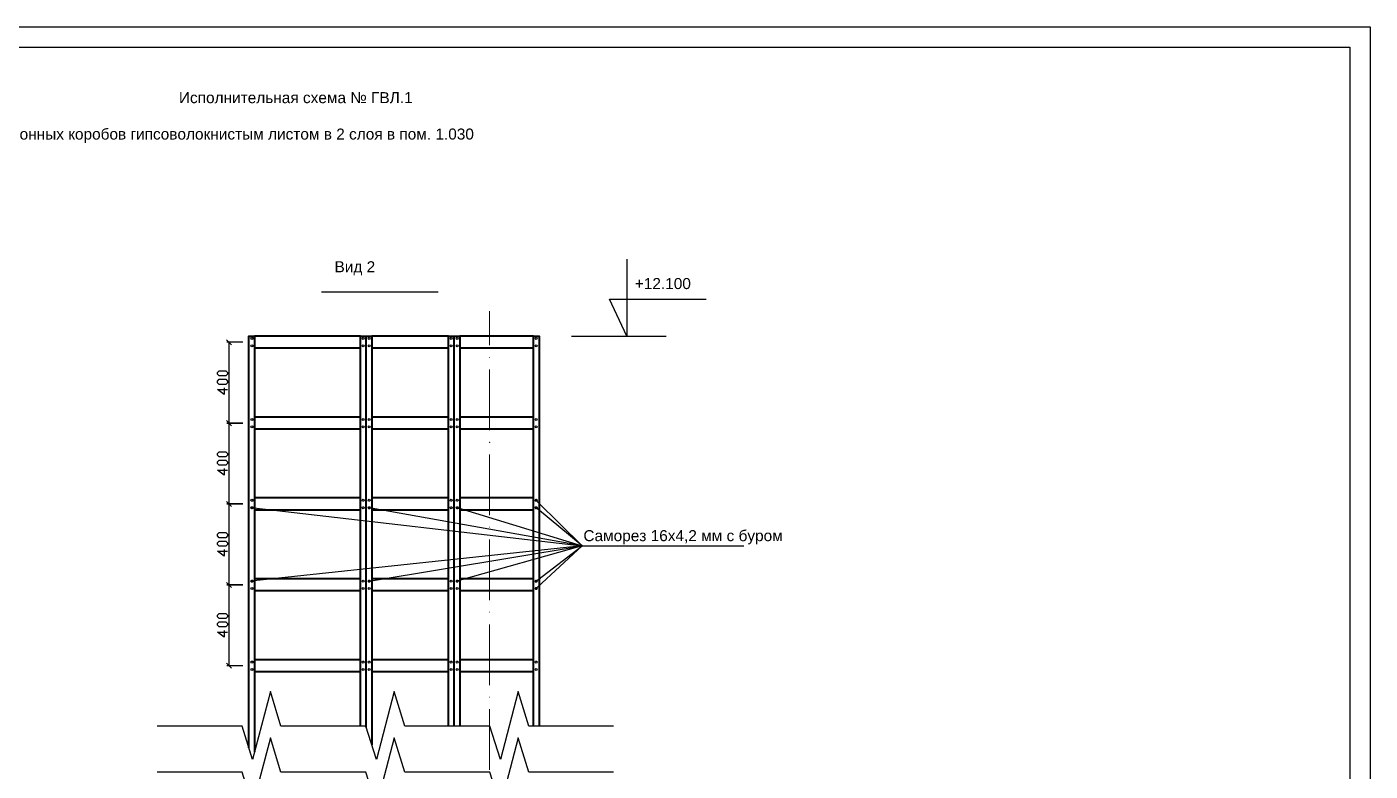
# Model space of a CAD drawing. Header units: millimetres. Extents: x 0 to 146, y 0 to 23.
# Drawn here: x 89.88 to 108.17, y 13.28 to 23.42 of the extents above; entities that cross this region are included whole.
import ezdxf

# ---------------------------------------------------------------- set-up
doc = ezdxf.new("R2010")
doc.units = ezdxf.units.MM
doc.layers.add('PDF _0', color=7, linetype='Continuous')
doc.layers.add('PDF _Текст', color=7, linetype='Continuous')
doc.layers.add('PDF _Оси-3', color=7, linetype='Continuous', true_color=0x989898)
doc.styles.add('PDF GOST Common-Identity-H', font='arial.ttf')

msp = doc.modelspace()

# ---------------------------------------------------------------- linework, layer by layer
at = {"layer": 'PDF _0', "lineweight": 25}
for points in [[(75.186, 23.417), (108.171, 23.417), (108.171, 0.094), (75.186, 0.094)], [(76.297, 23.139), (107.893, 23.139), (107.893, 0.372), (76.297, 0.372)], [(92.617, 18.687), (92.594, 18.664), (92.502, 18.664), (92.479, 18.687), (92.479, 18.71), (92.502, 18.733), (92.594, 18.733), (92.617, 18.71)], [(92.617, 18.572), (92.594, 18.549), (92.502, 18.549), (92.479, 18.572), (92.479, 18.595), (92.502, 18.618), (92.594, 18.618), (92.617, 18.595)], [(92.67, 17.987), (92.601, 18.056)], [(92.608, 18.022), (92.825, 18.022)], [(92.617, 17.586), (92.594, 17.563), (92.502, 17.563), (92.479, 17.586), (92.479, 17.609), (92.502, 17.632), (92.594, 17.632), (92.617, 17.609)], [(92.617, 17.471), (92.594, 17.448), (92.502, 17.448), (92.479, 17.471), (92.479, 17.494), (92.502, 17.517), (92.594, 17.517), (92.617, 17.494)], [(92.67, 16.886), (92.601, 16.955)], [(92.608, 16.921), (92.825, 16.921)], [(92.617, 16.485), (92.594, 16.462), (92.502, 16.462), (92.479, 16.485), (92.479, 16.508), (92.502, 16.531), (92.594, 16.531), (92.617, 16.508)], [(92.617, 16.37), (92.594, 16.347), (92.502, 16.347), (92.479, 16.37), (92.479, 16.393), (92.502, 16.416), (92.594, 16.416), (92.617, 16.393)], [(92.67, 15.785), (92.601, 15.854)], [(92.608, 15.819), (92.825, 15.819)], [(92.617, 15.383), (92.594, 15.361), (92.502, 15.361), (92.479, 15.383), (92.479, 15.406), (92.502, 15.429), (92.594, 15.429), (92.617, 15.406)], [(92.617, 15.269), (92.594, 15.246), (92.502, 15.246), (92.479, 15.269), (92.479, 15.292), (92.502, 15.315), (92.594, 15.315), (92.617, 15.292)]]:
    msp.add_lwpolyline(points, close=True, dxfattribs=at)
for points in [[(98.051, 20.252), (98.051, 19.206), (97.817, 19.71), (99.134, 19.71)], [(93.896, 19.807), (95.484, 19.807)], [(97.3, 19.206), (98.588, 19.206)], [(92.67, 19.089), (92.601, 19.157)], [(92.825, 19.123), (92.608, 19.123)], [(92.636, 19.123), (92.636, 18.022), (92.636, 16.921), (92.636, 15.819), (92.636, 14.718)], [(92.571, 18.504), (92.571, 18.412), (92.479, 18.481), (92.617, 18.481)], [(92.571, 17.402), (92.571, 17.311), (92.479, 17.379), (92.617, 17.379)], [(92.963, 16.869), (92.976, 16.867), (97.445, 16.35)], [(95.756, 16.866), (95.77, 16.862), (97.445, 16.35), (94.573, 16.865), (94.559, 16.868)], [(96.827, 16.961), (96.837, 16.952), (97.445, 16.35), (95.77, 15.877), (95.757, 15.874)], [(96.828, 15.878), (96.839, 15.887), (97.445, 16.35), (96.838, 16.853), (96.828, 16.861)], [(92.571, 16.301), (92.571, 16.209), (92.479, 16.278), (92.617, 16.278)], [(94.559, 15.872), (94.573, 15.874), (97.445, 16.35), (92.976, 15.873), (92.963, 15.871)], [(96.827, 15.778), (96.837, 15.788), (97.445, 16.35), (97.472, 16.35), (99.645, 16.35)], [(92.571, 15.2), (92.571, 15.108), (92.479, 15.177), (92.617, 15.177)], [(92.601, 14.753), (92.67, 14.684)], [(92.825, 14.718), (92.608, 14.718)], [(97.873, 13.897), (96.716, 13.897), (96.572, 14.369), (96.331, 13.444), (96.187, 13.897), (95.03, 13.897), (94.886, 14.369), (94.644, 13.444), (94.5, 13.897), (93.343, 13.897), (93.2, 14.369), (92.958, 13.444), (92.814, 13.897), (91.657, 13.897)], [(97.873, 13.268), (96.716, 13.268), (96.572, 13.739), (96.331, 12.815), (96.187, 13.268), (95.03, 13.268), (94.886, 13.739), (94.644, 12.815), (94.5, 13.268), (93.343, 13.268), (93.2, 13.739), (92.958, 12.815), (92.814, 13.268), (91.657, 13.268)]]:
    msp.add_lwpolyline(points, dxfattribs=at)
at = {"layer": 'PDF _0', "color": 1, "lineweight": 40}
for points in [[(92.908, 13.602), (92.908, 19.206), (92.985, 19.206), (92.985, 13.547)], [(94.427, 13.897), (94.427, 19.206), (94.582, 19.206), (94.582, 13.641)], [(94.504, 13.884), (94.504, 19.206)], [(95.625, 13.897), (95.625, 19.206), (95.779, 19.206), (95.779, 13.897)], [(95.702, 13.897), (95.702, 19.206)], [(96.781, 13.897), (96.781, 19.206), (96.858, 19.206), (96.858, 13.897)]]:
    msp.add_lwpolyline(points, dxfattribs=at)
at = {"layer": 'PDF _0', "color": 5, "lineweight": 40}
for points in [[(94.427, 19.206), (92.985, 19.206)], [(95.625, 19.206), (94.582, 19.206)], [(96.781, 19.206), (95.779, 19.206)], [(94.427, 19.04), (92.985, 19.04)], [(95.625, 19.04), (94.582, 19.04)], [(96.781, 19.04), (95.779, 19.04)], [(94.427, 18.104), (92.985, 18.104)], [(95.625, 18.104), (94.582, 18.104)], [(96.781, 18.104), (95.779, 18.104)], [(94.427, 17.939), (92.985, 17.939)], [(95.625, 17.939), (94.582, 17.939)], [(96.781, 17.939), (95.779, 17.939)], [(94.427, 17.003), (92.985, 17.003)], [(94.427, 16.838), (92.985, 16.838)], [(95.625, 17.003), (94.582, 17.003)], [(95.625, 16.838), (94.582, 16.838)], [(96.781, 17.003), (95.779, 17.003)], [(96.781, 16.838), (95.779, 16.838)], [(94.427, 15.902), (92.985, 15.902)], [(94.427, 15.737), (92.985, 15.737)], [(95.625, 15.902), (94.582, 15.902)], [(95.625, 15.737), (94.582, 15.737)], [(96.781, 15.902), (95.779, 15.902)], [(96.781, 15.737), (95.779, 15.737)], [(94.427, 14.801), (92.985, 14.801)], [(94.427, 14.636), (92.985, 14.636)], [(95.625, 14.801), (94.582, 14.801)], [(95.625, 14.636), (94.582, 14.636)], [(96.781, 14.801), (95.779, 14.801)], [(96.781, 14.636), (95.779, 14.636)]]:
    msp.add_lwpolyline(points, dxfattribs=at)
at = {"layer": 'PDF _0', "lineweight": 0}
for points in [[(92.937, 16.876), (92.935, 16.872), (92.949, 16.87)], [(92.935, 16.872), (92.936, 16.867), (92.949, 16.87)], [(92.936, 16.867), (92.938, 16.863), (92.949, 16.87)], [(92.94, 16.88), (92.937, 16.876), (92.949, 16.87)], [(92.938, 16.863), (92.941, 16.859), (92.949, 16.87)], [(92.944, 16.883), (92.94, 16.88), (92.949, 16.87)], [(92.941, 16.859), (92.945, 16.857), (92.949, 16.87)], [(92.948, 16.884), (92.944, 16.883), (92.949, 16.87)], [(92.945, 16.857), (92.95, 16.856), (92.949, 16.87)], [(92.953, 16.883), (92.948, 16.884), (92.949, 16.87)], [(92.957, 16.881), (92.953, 16.883), (92.949, 16.87)], [(92.961, 16.878), (92.957, 16.881), (92.949, 16.87)], [(92.962, 16.873), (92.961, 16.878), (92.949, 16.87)], [(92.963, 16.869), (92.962, 16.873), (92.949, 16.87)], [(92.95, 16.856), (92.954, 16.858), (92.949, 16.87)], [(92.954, 16.858), (92.958, 16.86), (92.949, 16.87)], [(92.958, 16.86), (92.961, 16.864), (92.949, 16.87)], [(92.961, 16.864), (92.963, 16.869), (92.949, 16.87)], [(94.534, 16.877), (94.532, 16.873), (94.546, 16.87)], [(94.532, 16.873), (94.532, 16.868), (94.546, 16.87)], [(94.532, 16.868), (94.534, 16.863), (94.546, 16.87)], [(94.537, 16.881), (94.534, 16.877), (94.546, 16.87)], [(94.534, 16.863), (94.537, 16.86), (94.546, 16.87)], [(94.541, 16.883), (94.537, 16.881), (94.546, 16.87)], [(94.537, 16.86), (94.541, 16.857), (94.546, 16.87)], [(94.546, 16.884), (94.541, 16.883), (94.546, 16.87)], [(94.541, 16.857), (94.546, 16.856), (94.546, 16.87)], [(94.551, 16.883), (94.546, 16.884), (94.546, 16.87)], [(94.555, 16.881), (94.551, 16.883), (94.546, 16.87)], [(94.558, 16.877), (94.555, 16.881), (94.546, 16.87)], [(94.559, 16.873), (94.558, 16.877), (94.546, 16.87)], [(94.559, 16.868), (94.559, 16.873), (94.546, 16.87)], [(94.546, 16.856), (94.55, 16.857), (94.546, 16.87)], [(94.55, 16.857), (94.555, 16.86), (94.546, 16.87)], [(94.555, 16.86), (94.558, 16.863), (94.546, 16.87)], [(94.558, 16.863), (94.559, 16.868), (94.546, 16.87)], [(95.732, 16.878), (95.73, 16.874), (95.743, 16.87)], [(95.73, 16.874), (95.73, 16.869), (95.743, 16.87)], [(95.73, 16.869), (95.731, 16.865), (95.743, 16.87)], [(95.731, 16.865), (95.733, 16.861), (95.743, 16.87)], [(95.736, 16.882), (95.732, 16.878), (95.743, 16.87)], [(95.733, 16.861), (95.737, 16.858), (95.743, 16.87)], [(95.74, 16.884), (95.736, 16.882), (95.743, 16.87)], [(95.737, 16.858), (95.742, 16.856), (95.743, 16.87)], [(95.745, 16.884), (95.74, 16.884), (95.743, 16.87)], [(95.742, 16.856), (95.746, 16.857), (95.743, 16.87)], [(95.75, 16.882), (95.745, 16.884), (95.743, 16.87)], [(95.753, 16.88), (95.75, 16.882), (95.743, 16.87)], [(95.756, 16.876), (95.753, 16.88), (95.743, 16.87)], [(95.757, 16.871), (95.756, 16.876), (95.743, 16.87)], [(95.756, 16.866), (95.757, 16.871), (95.743, 16.87)], [(95.746, 16.857), (95.751, 16.859), (95.743, 16.87)], [(95.751, 16.859), (95.754, 16.862), (95.743, 16.87)], [(95.754, 16.862), (95.756, 16.866), (95.743, 16.87)], [(96.804, 16.977), (96.803, 16.972), (96.817, 16.971)], [(96.803, 16.972), (96.804, 16.967), (96.817, 16.971)], [(96.804, 16.875), (96.803, 16.87), (96.817, 16.87)], [(96.803, 16.87), (96.804, 16.865), (96.817, 16.87)], [(96.807, 16.981), (96.804, 16.977), (96.817, 16.971)], [(96.804, 16.967), (96.806, 16.963), (96.817, 16.971)], [(96.806, 16.879), (96.804, 16.875), (96.817, 16.87)], [(96.804, 16.865), (96.806, 16.861), (96.817, 16.87)], [(96.806, 16.963), (96.809, 16.96), (96.817, 16.971)], [(96.81, 16.882), (96.806, 16.879), (96.817, 16.87)], [(96.806, 16.861), (96.81, 16.858), (96.817, 16.87)], [(96.811, 16.983), (96.807, 16.981), (96.817, 16.971)], [(96.809, 16.96), (96.813, 16.958), (96.817, 16.971)], [(96.814, 16.884), (96.81, 16.882), (96.817, 16.87)], [(96.81, 16.858), (96.815, 16.857), (96.817, 16.87)], [(96.816, 16.985), (96.811, 16.983), (96.817, 16.971)], [(96.813, 16.958), (96.818, 16.957), (96.817, 16.971)], [(96.819, 16.884), (96.814, 16.884), (96.817, 16.87)], [(96.815, 16.857), (96.819, 16.857), (96.817, 16.87)], [(96.82, 16.984), (96.816, 16.985), (96.817, 16.971)], [(96.825, 16.982), (96.82, 16.984), (96.817, 16.971)], [(96.828, 16.979), (96.825, 16.982), (96.817, 16.971)], [(96.83, 16.975), (96.828, 16.979), (96.817, 16.971)], [(96.831, 16.97), (96.83, 16.975), (96.817, 16.971)], [(96.827, 16.961), (96.829, 16.965), (96.817, 16.971)], [(96.829, 16.965), (96.831, 16.97), (96.817, 16.971)], [(96.818, 16.957), (96.823, 16.959), (96.817, 16.971)], [(96.823, 16.959), (96.827, 16.961), (96.817, 16.971)], [(96.824, 16.882), (96.819, 16.884), (96.817, 16.87)], [(96.827, 16.879), (96.824, 16.882), (96.817, 16.87)], [(96.83, 16.875), (96.827, 16.879), (96.817, 16.87)], [(96.831, 16.87), (96.83, 16.875), (96.817, 16.87)], [(96.828, 16.861), (96.83, 16.866), (96.817, 16.87)], [(96.83, 16.866), (96.831, 16.87), (96.817, 16.87)], [(96.819, 16.857), (96.824, 16.858), (96.817, 16.87)], [(96.824, 16.858), (96.828, 16.861), (96.817, 16.87)], [(92.936, 15.873), (92.935, 15.868), (92.949, 15.87)], [(92.935, 15.868), (92.937, 15.864), (92.949, 15.87)], [(92.938, 15.877), (92.936, 15.873), (92.949, 15.87)], [(92.937, 15.864), (92.939, 15.86), (92.949, 15.87)], [(92.941, 15.881), (92.938, 15.877), (92.949, 15.87)], [(92.939, 15.86), (92.943, 15.857), (92.949, 15.87)], [(92.945, 15.883), (92.941, 15.881), (92.949, 15.87)], [(92.943, 15.857), (92.948, 15.856), (92.949, 15.87)], [(92.95, 15.884), (92.945, 15.883), (92.949, 15.87)], [(92.948, 15.856), (92.953, 15.857), (92.949, 15.87)], [(92.955, 15.882), (92.95, 15.884), (92.949, 15.87)], [(92.959, 15.88), (92.955, 15.882), (92.949, 15.87)], [(92.961, 15.876), (92.959, 15.88), (92.949, 15.87)], [(92.963, 15.871), (92.961, 15.876), (92.949, 15.87)], [(92.962, 15.866), (92.963, 15.871), (92.949, 15.87)], [(92.953, 15.857), (92.957, 15.859), (92.949, 15.87)], [(92.957, 15.859), (92.96, 15.862), (92.949, 15.87)], [(92.96, 15.862), (92.962, 15.866), (92.949, 15.87)], [(94.534, 15.877), (94.532, 15.872), (94.546, 15.87)], [(94.532, 15.872), (94.532, 15.868), (94.546, 15.87)], [(94.532, 15.868), (94.534, 15.863), (94.546, 15.87)], [(94.537, 15.88), (94.534, 15.877), (94.546, 15.87)], [(94.534, 15.863), (94.537, 15.859), (94.546, 15.87)], [(94.541, 15.883), (94.537, 15.88), (94.546, 15.87)], [(94.537, 15.859), (94.541, 15.857), (94.546, 15.87)], [(94.546, 15.884), (94.541, 15.883), (94.546, 15.87)], [(94.541, 15.857), (94.546, 15.856), (94.546, 15.87)], [(94.551, 15.883), (94.546, 15.884), (94.546, 15.87)], [(94.555, 15.88), (94.551, 15.883), (94.546, 15.87)], [(94.558, 15.877), (94.555, 15.88), (94.546, 15.87)], [(94.559, 15.872), (94.558, 15.877), (94.546, 15.87)], [(94.559, 15.867), (94.559, 15.872), (94.546, 15.87)], [(94.546, 15.856), (94.55, 15.857), (94.546, 15.87)], [(94.55, 15.857), (94.554, 15.859), (94.546, 15.87)], [(94.554, 15.859), (94.558, 15.863), (94.546, 15.87)], [(94.558, 15.863), (94.559, 15.867), (94.546, 15.87)], [(95.731, 15.875), (95.73, 15.871), (95.743, 15.87)], [(95.73, 15.871), (95.73, 15.866), (95.743, 15.87)], [(95.73, 15.866), (95.732, 15.862), (95.743, 15.87)], [(95.733, 15.879), (95.731, 15.875), (95.743, 15.87)], [(95.732, 15.862), (95.736, 15.858), (95.743, 15.87)], [(95.737, 15.882), (95.733, 15.879), (95.743, 15.87)], [(95.736, 15.858), (95.74, 15.856), (95.743, 15.87)], [(95.742, 15.883), (95.737, 15.882), (95.743, 15.87)], [(95.74, 15.856), (95.745, 15.856), (95.743, 15.87)], [(95.747, 15.883), (95.742, 15.883), (95.743, 15.87)], [(95.751, 15.881), (95.747, 15.883), (95.743, 15.87)], [(95.754, 15.878), (95.751, 15.881), (95.743, 15.87)], [(95.757, 15.874), (95.754, 15.878), (95.743, 15.87)], [(95.757, 15.869), (95.757, 15.874), (95.743, 15.87)], [(95.745, 15.856), (95.749, 15.857), (95.743, 15.87)], [(95.749, 15.857), (95.753, 15.86), (95.743, 15.87)], [(95.753, 15.86), (95.756, 15.864), (95.743, 15.87)], [(95.756, 15.864), (95.757, 15.869), (95.743, 15.87)], [(96.804, 15.875), (96.803, 15.87), (96.817, 15.87)], [(96.803, 15.87), (96.804, 15.866), (96.817, 15.87)], [(96.804, 15.773), (96.803, 15.768), (96.817, 15.769)], [(96.803, 15.768), (96.804, 15.764), (96.817, 15.769)], [(96.807, 15.879), (96.804, 15.875), (96.817, 15.87)], [(96.804, 15.866), (96.806, 15.861), (96.817, 15.87)], [(96.806, 15.777), (96.804, 15.773), (96.817, 15.769)], [(96.804, 15.764), (96.807, 15.76), (96.817, 15.769)], [(96.806, 15.861), (96.81, 15.858), (96.817, 15.87)], [(96.81, 15.781), (96.806, 15.777), (96.817, 15.769)], [(96.811, 15.882), (96.807, 15.879), (96.817, 15.87)], [(96.807, 15.76), (96.811, 15.757), (96.817, 15.769)], [(96.81, 15.858), (96.814, 15.856), (96.817, 15.87)], [(96.814, 15.782), (96.81, 15.781), (96.817, 15.769)], [(96.815, 15.883), (96.811, 15.882), (96.817, 15.87)], [(96.811, 15.757), (96.815, 15.755), (96.817, 15.769)], [(96.814, 15.856), (96.819, 15.856), (96.817, 15.87)], [(96.819, 15.783), (96.814, 15.782), (96.817, 15.769)], [(96.82, 15.883), (96.815, 15.883), (96.817, 15.87)], [(96.815, 15.755), (96.82, 15.756), (96.817, 15.769)], [(96.824, 15.881), (96.82, 15.883), (96.817, 15.87)], [(96.828, 15.878), (96.824, 15.881), (96.817, 15.87)], [(96.83, 15.874), (96.828, 15.878), (96.817, 15.87)], [(96.831, 15.869), (96.83, 15.874), (96.817, 15.87)], [(96.819, 15.856), (96.823, 15.858), (96.817, 15.87)], [(96.823, 15.858), (96.827, 15.86), (96.817, 15.87)], [(96.827, 15.86), (96.83, 15.865), (96.817, 15.87)], [(96.83, 15.865), (96.831, 15.869), (96.817, 15.87)], [(96.823, 15.781), (96.819, 15.783), (96.817, 15.769)], [(96.827, 15.778), (96.823, 15.781), (96.817, 15.769)], [(96.83, 15.774), (96.827, 15.778), (96.817, 15.769)], [(96.831, 15.77), (96.83, 15.774), (96.817, 15.769)], [(96.83, 15.765), (96.831, 15.77), (96.817, 15.769)], [(96.82, 15.756), (96.824, 15.757), (96.817, 15.769)], [(96.824, 15.757), (96.828, 15.761), (96.817, 15.769)], [(96.828, 15.761), (96.83, 15.765), (96.817, 15.769)]]:
    msp.add_lwpolyline(points, close=True, dxfattribs=at)
at = {"layer": 'PDF _0', "lineweight": 25}
for centre in [(92.949, 19.173), (92.949, 19.073), (94.463, 19.173), (94.463, 19.073), (94.546, 19.173), (94.546, 19.073), (95.661, 19.173), (95.661, 19.073), (95.743, 19.173), (95.743, 19.073), (96.817, 19.173), (96.817, 19.073), (92.949, 18.072), (92.949, 17.971), (94.463, 18.072), (94.463, 17.971), (94.546, 18.072), (94.546, 17.971), (95.661, 18.072), (95.661, 17.971), (95.743, 18.072), (95.743, 17.971), (96.817, 18.072), (96.817, 17.971), (92.949, 16.971), (92.949, 16.87), (94.463, 16.971), (94.463, 16.87), (94.546, 16.971), (94.546, 16.87), (95.661, 16.971), (95.661, 16.87), (95.743, 16.971), (95.743, 16.87), (96.817, 16.971), (96.817, 16.87), (92.949, 15.87), (92.949, 15.769), (94.463, 15.87), (94.463, 15.769), (94.546, 15.87), (94.546, 15.769), (95.661, 15.87), (95.661, 15.769), (95.743, 15.87), (95.743, 15.769), (96.817, 15.87), (96.817, 15.769), (92.949, 14.769), (92.949, 14.668), (94.463, 14.769), (94.463, 14.668), (94.546, 14.769), (94.546, 14.668), (95.661, 14.769), (95.661, 14.668), (95.743, 14.769), (95.743, 14.668), (96.817, 14.769), (96.817, 14.668)]:
    msp.add_circle(centre, 0.0138, dxfattribs=at)
at = {"layer": 'PDF _0', "lineweight": 25, "transparency": 33554559}
for points in [[(92.937, 16.876), (92.935, 16.872), (92.949, 16.87)], [(92.935, 16.872), (92.936, 16.867), (92.949, 16.87)], [(92.936, 16.867), (92.938, 16.863), (92.949, 16.87)], [(92.94, 16.88), (92.937, 16.876), (92.949, 16.87)], [(92.938, 16.863), (92.941, 16.859), (92.949, 16.87)], [(92.944, 16.883), (92.94, 16.88), (92.949, 16.87)], [(92.941, 16.859), (92.945, 16.857), (92.949, 16.87)], [(92.948, 16.884), (92.944, 16.883), (92.949, 16.87)], [(92.945, 16.857), (92.95, 16.856), (92.949, 16.87)], [(92.953, 16.883), (92.948, 16.884), (92.949, 16.87)], [(92.957, 16.881), (92.953, 16.883), (92.949, 16.87)], [(92.961, 16.878), (92.957, 16.881), (92.949, 16.87)], [(92.962, 16.873), (92.961, 16.878), (92.949, 16.87)], [(92.963, 16.869), (92.962, 16.873), (92.949, 16.87)], [(92.95, 16.856), (92.954, 16.858), (92.949, 16.87)], [(92.954, 16.858), (92.958, 16.86), (92.949, 16.87)], [(92.958, 16.86), (92.961, 16.864), (92.949, 16.87)], [(92.961, 16.864), (92.963, 16.869), (92.949, 16.87)], [(94.534, 16.877), (94.532, 16.873), (94.546, 16.87)], [(94.532, 16.873), (94.532, 16.868), (94.546, 16.87)], [(94.532, 16.868), (94.534, 16.863), (94.546, 16.87)], [(94.537, 16.881), (94.534, 16.877), (94.546, 16.87)], [(94.534, 16.863), (94.537, 16.86), (94.546, 16.87)], [(94.541, 16.883), (94.537, 16.881), (94.546, 16.87)], [(94.537, 16.86), (94.541, 16.857), (94.546, 16.87)], [(94.546, 16.884), (94.541, 16.883), (94.546, 16.87)], [(94.541, 16.857), (94.546, 16.856), (94.546, 16.87)], [(94.551, 16.883), (94.546, 16.884), (94.546, 16.87)], [(94.555, 16.881), (94.551, 16.883), (94.546, 16.87)], [(94.558, 16.877), (94.555, 16.881), (94.546, 16.87)], [(94.559, 16.873), (94.558, 16.877), (94.546, 16.87)], [(94.559, 16.868), (94.559, 16.873), (94.546, 16.87)], [(94.546, 16.856), (94.55, 16.857), (94.546, 16.87)], [(94.55, 16.857), (94.555, 16.86), (94.546, 16.87)], [(94.555, 16.86), (94.558, 16.863), (94.546, 16.87)], [(94.558, 16.863), (94.559, 16.868), (94.546, 16.87)], [(95.732, 16.878), (95.73, 16.874), (95.743, 16.87)], [(95.73, 16.874), (95.73, 16.869), (95.743, 16.87)], [(95.73, 16.869), (95.731, 16.865), (95.743, 16.87)], [(95.731, 16.865), (95.733, 16.861), (95.743, 16.87)], [(95.736, 16.882), (95.732, 16.878), (95.743, 16.87)], [(95.733, 16.861), (95.737, 16.858), (95.743, 16.87)], [(95.74, 16.884), (95.736, 16.882), (95.743, 16.87)], [(95.737, 16.858), (95.742, 16.856), (95.743, 16.87)], [(95.745, 16.884), (95.74, 16.884), (95.743, 16.87)], [(95.742, 16.856), (95.746, 16.857), (95.743, 16.87)], [(95.75, 16.882), (95.745, 16.884), (95.743, 16.87)], [(95.753, 16.88), (95.75, 16.882), (95.743, 16.87)], [(95.756, 16.876), (95.753, 16.88), (95.743, 16.87)], [(95.757, 16.871), (95.756, 16.876), (95.743, 16.87)], [(95.756, 16.866), (95.757, 16.871), (95.743, 16.87)], [(95.746, 16.857), (95.751, 16.859), (95.743, 16.87)], [(95.751, 16.859), (95.754, 16.862), (95.743, 16.87)], [(95.754, 16.862), (95.756, 16.866), (95.743, 16.87)], [(96.804, 16.977), (96.803, 16.972), (96.817, 16.971)], [(96.803, 16.972), (96.804, 16.967), (96.817, 16.971)], [(96.804, 16.875), (96.803, 16.87), (96.817, 16.87)], [(96.803, 16.87), (96.804, 16.865), (96.817, 16.87)], [(96.807, 16.981), (96.804, 16.977), (96.817, 16.971)], [(96.804, 16.967), (96.806, 16.963), (96.817, 16.971)], [(96.806, 16.879), (96.804, 16.875), (96.817, 16.87)], [(96.804, 16.865), (96.806, 16.861), (96.817, 16.87)], [(96.806, 16.963), (96.809, 16.96), (96.817, 16.971)], [(96.81, 16.882), (96.806, 16.879), (96.817, 16.87)], [(96.806, 16.861), (96.81, 16.858), (96.817, 16.87)], [(96.811, 16.983), (96.807, 16.981), (96.817, 16.971)], [(96.809, 16.96), (96.813, 16.958), (96.817, 16.971)], [(96.814, 16.884), (96.81, 16.882), (96.817, 16.87)], [(96.81, 16.858), (96.815, 16.857), (96.817, 16.87)], [(96.816, 16.985), (96.811, 16.983), (96.817, 16.971)], [(96.813, 16.958), (96.818, 16.957), (96.817, 16.971)], [(96.819, 16.884), (96.814, 16.884), (96.817, 16.87)], [(96.815, 16.857), (96.819, 16.857), (96.817, 16.87)], [(96.82, 16.984), (96.816, 16.985), (96.817, 16.971)], [(96.825, 16.982), (96.82, 16.984), (96.817, 16.971)], [(96.828, 16.979), (96.825, 16.982), (96.817, 16.971)], [(96.83, 16.975), (96.828, 16.979), (96.817, 16.971)], [(96.831, 16.97), (96.83, 16.975), (96.817, 16.971)], [(96.827, 16.961), (96.829, 16.965), (96.817, 16.971)], [(96.829, 16.965), (96.831, 16.97), (96.817, 16.971)], [(96.818, 16.957), (96.823, 16.959), (96.817, 16.971)], [(96.823, 16.959), (96.827, 16.961), (96.817, 16.971)], [(96.824, 16.882), (96.819, 16.884), (96.817, 16.87)], [(96.827, 16.879), (96.824, 16.882), (96.817, 16.87)], [(96.83, 16.875), (96.827, 16.879), (96.817, 16.87)], [(96.831, 16.87), (96.83, 16.875), (96.817, 16.87)], [(96.828, 16.861), (96.83, 16.866), (96.817, 16.87)], [(96.83, 16.866), (96.831, 16.87), (96.817, 16.87)], [(96.819, 16.857), (96.824, 16.858), (96.817, 16.87)], [(96.824, 16.858), (96.828, 16.861), (96.817, 16.87)], [(92.936, 15.873), (92.935, 15.868), (92.949, 15.87)], [(92.935, 15.868), (92.937, 15.864), (92.949, 15.87)], [(92.938, 15.877), (92.936, 15.873), (92.949, 15.87)], [(92.937, 15.864), (92.939, 15.86), (92.949, 15.87)], [(92.941, 15.881), (92.938, 15.877), (92.949, 15.87)], [(92.939, 15.86), (92.943, 15.857), (92.949, 15.87)], [(92.945, 15.883), (92.941, 15.881), (92.949, 15.87)], [(92.943, 15.857), (92.948, 15.856), (92.949, 15.87)], [(92.95, 15.884), (92.945, 15.883), (92.949, 15.87)], [(92.948, 15.856), (92.953, 15.857), (92.949, 15.87)], [(92.955, 15.882), (92.95, 15.884), (92.949, 15.87)], [(92.959, 15.88), (92.955, 15.882), (92.949, 15.87)], [(92.961, 15.876), (92.959, 15.88), (92.949, 15.87)], [(92.963, 15.871), (92.961, 15.876), (92.949, 15.87)], [(92.962, 15.866), (92.963, 15.871), (92.949, 15.87)], [(92.953, 15.857), (92.957, 15.859), (92.949, 15.87)], [(92.957, 15.859), (92.96, 15.862), (92.949, 15.87)], [(92.96, 15.862), (92.962, 15.866), (92.949, 15.87)], [(94.534, 15.877), (94.532, 15.872), (94.546, 15.87)], [(94.532, 15.872), (94.532, 15.868), (94.546, 15.87)], [(94.532, 15.868), (94.534, 15.863), (94.546, 15.87)], [(94.537, 15.88), (94.534, 15.877), (94.546, 15.87)], [(94.534, 15.863), (94.537, 15.859), (94.546, 15.87)], [(94.541, 15.883), (94.537, 15.88), (94.546, 15.87)], [(94.537, 15.859), (94.541, 15.857), (94.546, 15.87)], [(94.546, 15.884), (94.541, 15.883), (94.546, 15.87)], [(94.541, 15.857), (94.546, 15.856), (94.546, 15.87)], [(94.551, 15.883), (94.546, 15.884), (94.546, 15.87)], [(94.555, 15.88), (94.551, 15.883), (94.546, 15.87)], [(94.558, 15.877), (94.555, 15.88), (94.546, 15.87)], [(94.559, 15.872), (94.558, 15.877), (94.546, 15.87)], [(94.559, 15.867), (94.559, 15.872), (94.546, 15.87)], [(94.546, 15.856), (94.55, 15.857), (94.546, 15.87)], [(94.55, 15.857), (94.554, 15.859), (94.546, 15.87)], [(94.554, 15.859), (94.558, 15.863), (94.546, 15.87)], [(94.558, 15.863), (94.559, 15.867), (94.546, 15.87)], [(95.731, 15.875), (95.73, 15.871), (95.743, 15.87)], [(95.73, 15.871), (95.73, 15.866), (95.743, 15.87)], [(95.73, 15.866), (95.732, 15.862), (95.743, 15.87)], [(95.733, 15.879), (95.731, 15.875), (95.743, 15.87)], [(95.732, 15.862), (95.736, 15.858), (95.743, 15.87)], [(95.737, 15.882), (95.733, 15.879), (95.743, 15.87)], [(95.736, 15.858), (95.74, 15.856), (95.743, 15.87)], [(95.742, 15.883), (95.737, 15.882), (95.743, 15.87)], [(95.74, 15.856), (95.745, 15.856), (95.743, 15.87)], [(95.747, 15.883), (95.742, 15.883), (95.743, 15.87)], [(95.751, 15.881), (95.747, 15.883), (95.743, 15.87)], [(95.754, 15.878), (95.751, 15.881), (95.743, 15.87)], [(95.757, 15.874), (95.754, 15.878), (95.743, 15.87)], [(95.757, 15.869), (95.757, 15.874), (95.743, 15.87)], [(95.745, 15.856), (95.749, 15.857), (95.743, 15.87)], [(95.749, 15.857), (95.753, 15.86), (95.743, 15.87)], [(95.753, 15.86), (95.756, 15.864), (95.743, 15.87)], [(95.756, 15.864), (95.757, 15.869), (95.743, 15.87)], [(96.804, 15.875), (96.803, 15.87), (96.817, 15.87)], [(96.803, 15.87), (96.804, 15.866), (96.817, 15.87)], [(96.804, 15.773), (96.803, 15.768), (96.817, 15.769)], [(96.803, 15.768), (96.804, 15.764), (96.817, 15.769)], [(96.807, 15.879), (96.804, 15.875), (96.817, 15.87)], [(96.804, 15.866), (96.806, 15.861), (96.817, 15.87)], [(96.806, 15.777), (96.804, 15.773), (96.817, 15.769)], [(96.804, 15.764), (96.807, 15.76), (96.817, 15.769)], [(96.806, 15.861), (96.81, 15.858), (96.817, 15.87)], [(96.81, 15.781), (96.806, 15.777), (96.817, 15.769)], [(96.811, 15.882), (96.807, 15.879), (96.817, 15.87)], [(96.807, 15.76), (96.811, 15.757), (96.817, 15.769)], [(96.81, 15.858), (96.814, 15.856), (96.817, 15.87)], [(96.814, 15.782), (96.81, 15.781), (96.817, 15.769)], [(96.815, 15.883), (96.811, 15.882), (96.817, 15.87)], [(96.811, 15.757), (96.815, 15.755), (96.817, 15.769)], [(96.814, 15.856), (96.819, 15.856), (96.817, 15.87)], [(96.819, 15.783), (96.814, 15.782), (96.817, 15.769)], [(96.82, 15.883), (96.815, 15.883), (96.817, 15.87)], [(96.815, 15.755), (96.82, 15.756), (96.817, 15.769)], [(96.824, 15.881), (96.82, 15.883), (96.817, 15.87)], [(96.828, 15.878), (96.824, 15.881), (96.817, 15.87)], [(96.83, 15.874), (96.828, 15.878), (96.817, 15.87)], [(96.831, 15.869), (96.83, 15.874), (96.817, 15.87)], [(96.819, 15.856), (96.823, 15.858), (96.817, 15.87)], [(96.823, 15.858), (96.827, 15.86), (96.817, 15.87)], [(96.827, 15.86), (96.83, 15.865), (96.817, 15.87)], [(96.83, 15.865), (96.831, 15.869), (96.817, 15.87)], [(96.823, 15.781), (96.819, 15.783), (96.817, 15.769)], [(96.827, 15.778), (96.823, 15.781), (96.817, 15.769)], [(96.83, 15.774), (96.827, 15.778), (96.817, 15.769)], [(96.831, 15.77), (96.83, 15.774), (96.817, 15.769)], [(96.83, 15.765), (96.831, 15.77), (96.817, 15.769)], [(96.82, 15.756), (96.824, 15.757), (96.817, 15.769)], [(96.824, 15.757), (96.828, 15.761), (96.817, 15.769)], [(96.828, 15.761), (96.83, 15.765), (96.817, 15.769)]]:
    msp.add_solid(points, dxfattribs=at)
at = {"layer": 'PDF _Оси-3', "lineweight": 9}
for points in [[(96.184, 19.081), (96.184, 19.544)], [(96.184, 17.924), (96.184, 18.75)], [(96.184, 16.768), (96.184, 17.594)], [(96.184, 15.612), (96.184, 16.438)], [(96.184, 14.456), (96.184, 15.282)], [(96.184, 13.299), (96.184, 14.125)]]:
    msp.add_lwpolyline(points, dxfattribs=at)
at = {"layer": 'PDF _Оси-3', "lineweight": 5}
for points in [[(96.184, 18.915), (96.186, 18.915), (96.186, 18.917), (96.184, 18.917)], [(96.184, 17.759), (96.186, 17.759), (96.186, 17.761), (96.184, 17.761)], [(96.184, 16.603), (96.186, 16.603), (96.186, 16.605), (96.184, 16.605)], [(96.184, 15.447), (96.186, 15.447), (96.186, 15.449), (96.184, 15.449)], [(96.184, 14.29), (96.186, 14.29), (96.186, 14.292), (96.184, 14.292)]]:
    msp.add_lwpolyline(points, close=True, dxfattribs=at)

# ---------------------------------------------------------------- texts
at = {"layer": 'PDF _Текст', "char_height": 0.15, "attachment_point": 4, "style": 'PDF GOST Common-Identity-H'}
for s, insert in [('Исполнительная схема № ГВЛ.1', (91.955, 22.452)), ('Зашивка вентиляционных коробов гипсоволокнистым листом в 2 слоя в пом. 1.030', (87.851, 21.935)), ('Вид 2', (94.073, 20.129)), ('+12.100', (98.161, 19.921)), ('Саморез 16x4,2 мм с буром', (97.461, 16.467))]:
    msp.add_mtext(s, dxfattribs=dict(at, insert=insert))

doc.saveas('drawing.dxf')
